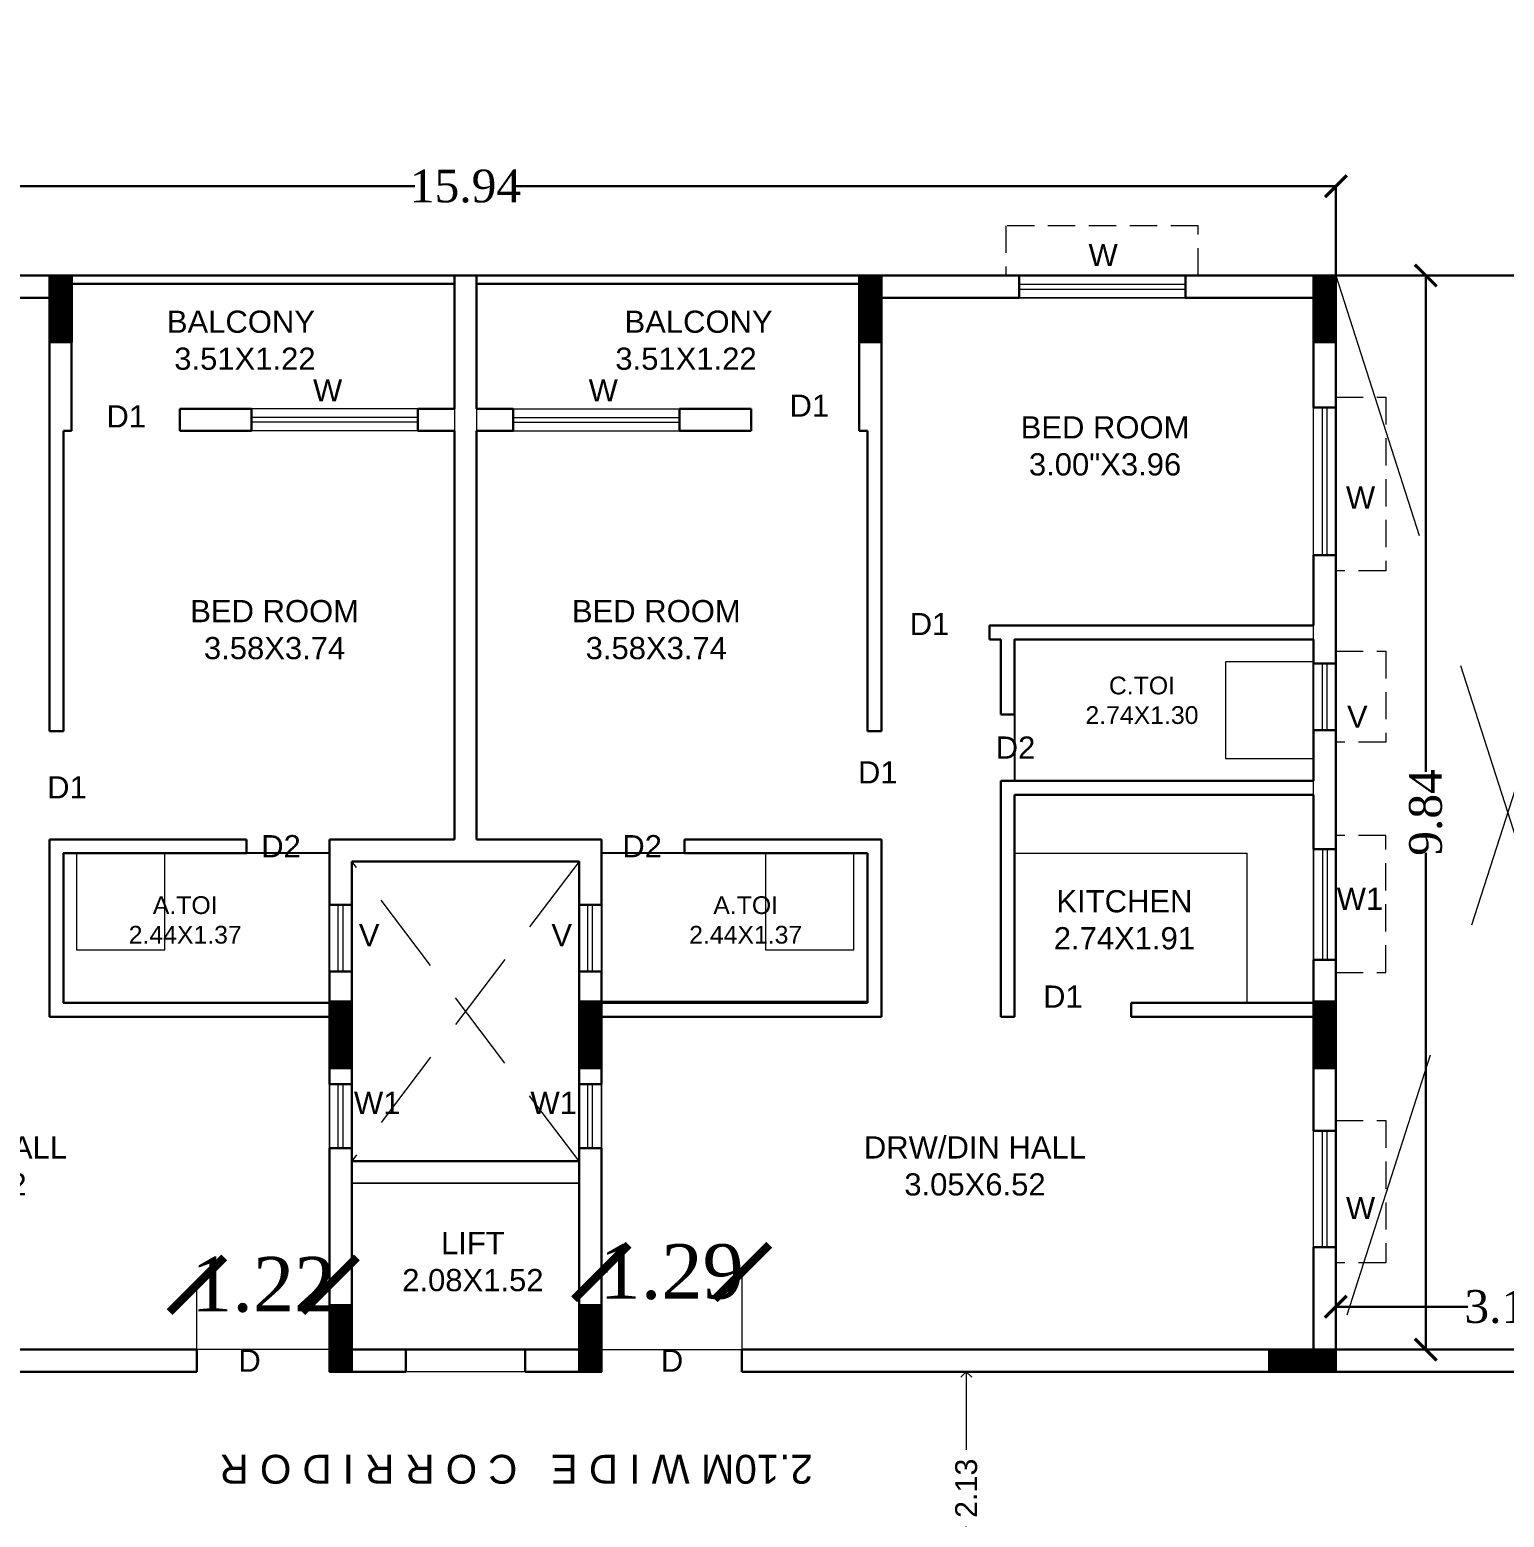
# Model space of a CAD drawing. Header units: metres. Extents: x 0 to 63445, y 32361 to 32804.
# Drawn here: x 63207.73 to 63221.24, y 32538.51 to 32552.14 of the extents above; entities that cross this region are included whole.
import ezdxf

# ---------------------------------------------------------------- set-up
doc = ezdxf.new("R2010")
doc.units = ezdxf.units.M
doc.header["$MEASUREMENT"] = 0
doc.header["$PDMODE"] = 34
doc.header["$PDSIZE"] = -10
for name, pattern in [('CONTINULUS', [0]), ('DASHED', [0.75, 0.5, -0.25]), ('DASHED2', [0.375, 0.25, -0.125])]:
    doc.linetypes.add(name, pattern=pattern)
doc.layers.get('0').update_dxf_attribs({"lineweight": 25})
doc.layers.add('BLK_1_FLR_7_BATH', color=3, linetype='Continuous', plot=False)
for name, color, linetype, lineweight in [('BLK_1_FLR_7_BLT_UP_AREA', 14, 'DASHED', 9), ('BLK_1_FLR_7_BLT_UP_AREA_DEDUCT', 41, 'DASHED', 9), ('BLK_1_FLR_7_EXIT_WIDTH_DOOR', 7, 'Continuous', 0), ('BLK_1_FLR_7_LIFT_3', 1, 'DASHED', 9), ('BLK_1_FLR_7_UNITFA', 7, 'Continuous', 0), ('BLK_1_FLR_7_WATER_CLOSET', 7, 'Continuous', 0), ('COLUMN', 1, 'Continuous', 30), ('elev', 252, 'Continuous', 20), ('hatch', 251, 'Continuous', 20), ('PASSAGE_DOUBLELOADED', 7, 'Continuous', 20), ('PLAN_INFO', 1, 'Continuous', 20), ('TEXT-2', 65, 'Continuous', 18), ('wall', 7, 'Continuous', 30), ('window', 154, 'Continuous', 9)]:
    doc.layers.add(name, color=color, linetype=linetype, lineweight=lineweight)
doc.layers.add('text', color=65, linetype='Continuous')
doc.styles.add('Arial', font='arial.ttf', dxfattribs={"height": 0.2})
doc.styles.add('AutoDCRFont', font='arial.ttf')
doc.styles.get("Standard").update_dxf_attribs({"font": 'arial.ttf', "height": 0.4})
doc.styles.add('style2', font='arial.ttf', dxfattribs={"height": 0.25})
doc.styles.add('TNR', font='times.ttf', dxfattribs={"height": 0.5})
doc.dimstyles.new('ARCHANA', dxfattribs={"dimscale": 0, "dimtxt": 0.5, "dimasz": 0.5, "dimexe": 0, "dimexo": 0, "dimgap": 0, "dimtad": 0, "dimzin": 0, "dimdsep": 46, "dimtxsty": 'TNR', "dimblk": 'ARCHTICK', "dimcen": 0.09, "dimclrd": 36, "dimclre": 36, "dimclrt": 7, "dimadec": 0, "dimazin": 0, "dimtfac": 1, "dimtofl": 0, "dimtmove": 0, "dimatfit": 3, "dimldrblk": 'ARCHTICK', "dimfxl": 1, "dimfrac": 2, "dimtolj": 1, "dimtzin": 0, "dimlwd": -1, "dimlwe": -1, "dimarcsym": 0})
doc.dimstyles.new('INT DIM', dxfattribs={"dimtxt": 0.3, "dimasz": 0.1, "dimexe": 0.18, "dimexo": 0.0625, "dimgap": 0.09, "dimtad": 0, "dimzin": 0, "dimdsep": 46, "dimtxsty": 'style2', "dimblk": 'OPEN90', "dimcen": 0.09, "dimse1": 1, "dimse2": 1, "dimclrd": 250, "dimclrt": 256, "dimadec": 0, "dimazin": 0, "dimtfac": 1, "dimtofl": 0, "dimtmove": 0, "dimatfit": 3, "dimfxl": 0.18, "dimtolj": 1, "dimtzin": 0, "dimlwd": -1, "dimarcsym": 0})

# ---------------------------------------------------------------- blocks, each defined once
blk = doc.blocks.new('A$C7D115503')
at = {"layer": 'COLUMN', "ltscale": 3}
h = blk.add_hatch(dxfattribs=at)
h.set_pattern_fill('ANSI31', color=256, style=0)
h.paths.add_polyline_path([(-14.36, -11.59), (-6.36, -11.59), (-6.36, 12.41), (-14.36, 12.41)])
at = {"layer": 'COLUMN', "ltscale": 0.05}
for p, q in [((-14.36, 12.41), (-6.36, 12.41)), ((-14.36, 12.41), (-14.36, -11.59)), ((-6.36, 12.41), (-6.36, -11.59)), ((-6.36, -11.59), (-14.36, -11.59))]:
    blk.add_line(p, q, dxfattribs=at)
blk = doc.blocks.new('_ArchTick')
at = {"color": 0, "linetype": 'ByBlock', "const_width": 0.15}
blk.add_lwpolyline([(-0.5, -0.5), (0.5, 0.5)], dxfattribs=at)
blk = doc.blocks.new('*D535')
at = {"layer": 'Defpoints', "color": 0, "ltscale": 0.5, "transparency": 16777216}
for p in [(63219.694, 32550.706), (63203.75, 32549.888), (63219.694, 32549.888)]:
    blk.add_point(p, dxfattribs=at)
at = {"layer": 'wall', "color": 36, "ltscale": 0.5, "transparency": 16777216}
for p, q in [((63203.75, 32549.888), (63203.75, 32550.706)), ((63203.75, 32550.706), (63211.257, 32550.706)), ((63219.694, 32550.706), (63212.187, 32550.706)), ((63219.694, 32549.888), (63219.694, 32550.706))]:
    blk.add_line(p, q, dxfattribs=at)
at = {"layer": 'wall', "color": 36, "ltscale": 0.5, "transparency": 16777216, "xscale": 0.2, "yscale": 0.2, "zscale": 0.2, "rotation": 180}
blk.add_blockref('_ArchTick', (63203.75, 32550.706), dxfattribs=at)
at = {"layer": 'wall', "color": 36, "ltscale": 0.5, "transparency": 16777216, "xscale": 0.2, "yscale": 0.2, "zscale": 0.2}
blk.add_blockref('_ArchTick', (63219.694, 32550.706), dxfattribs=at)
at = {"layer": 'wall', "color": 7, "ltscale": 0.5, "transparency": 16777216, "insert": (63211.722, 32550.706), "char_height": 0.5, "attachment_point": 5, "style": 'TNR'}
blk.add_mtext('\\A1;{\\H0.6x;15.94}', dxfattribs=at)
blk = doc.blocks.new('*D536')
at = {"layer": 'Defpoints', "color": 0, "ltscale": 0.5, "transparency": 16777216}
for p in [(63219.694, 32549.889), (63219.694, 32540.05), (63220.518, 32540.05)]:
    blk.add_point(p, dxfattribs=at)
at = {"layer": 'wall', "color": 36, "ltscale": 0.5, "transparency": 16777216}
for p, q in [((63219.694, 32549.889), (63220.518, 32549.889)), ((63220.518, 32549.889), (63220.518, 32545.341)), ((63220.518, 32540.05), (63220.518, 32544.599)), ((63219.694, 32540.05), (63220.518, 32540.05))]:
    blk.add_line(p, q, dxfattribs=at)
at = {"layer": 'wall', "color": 36, "ltscale": 0.5, "transparency": 16777216, "xscale": 0.2, "yscale": 0.2, "zscale": 0.2}
for p, rotation in [((63220.518, 32549.889), 90), ((63220.518, 32540.05), 270)]:
    blk.add_blockref('_ArchTick', p, dxfattribs=dict(at, rotation=rotation))
at = {"layer": 'wall', "color": 7, "ltscale": 0.5, "transparency": 16777216, "insert": (63220.518, 32544.97), "char_height": 0.5, "attachment_point": 5, "rotation": 90, "style": 'TNR'}
blk.add_mtext('\\A1;{\\H0.6x;9.84}', dxfattribs=at)
blk = doc.blocks.new('*D537')
at = {"layer": 'Defpoints', "color": 0, "ltscale": 0.5, "transparency": 16777216}
for p in [(63219.694, 32540.442), (63219.694, 32540.05), (63222.843, 32540.05)]:
    blk.add_point(p, dxfattribs=at)
at = {"layer": 'wall', "color": 36, "ltscale": 0.5, "transparency": 16777216}
for p, q in [((63219.694, 32540.05), (63219.694, 32540.442)), ((63219.694, 32540.442), (63220.904, 32540.442)), ((63222.843, 32540.442), (63221.632, 32540.442)), ((63222.843, 32540.05), (63222.843, 32540.442))]:
    blk.add_line(p, q, dxfattribs=at)
at = {"layer": 'wall', "color": 36, "ltscale": 0.5, "transparency": 16777216, "xscale": 0.2, "yscale": 0.2, "zscale": 0.2, "rotation": 180}
blk.add_blockref('_ArchTick', (63219.694, 32540.442), dxfattribs=at)
at = {"layer": 'wall', "color": 36, "ltscale": 0.5, "transparency": 16777216, "xscale": 0.2, "yscale": 0.2, "zscale": 0.2}
blk.add_blockref('_ArchTick', (63222.843, 32540.442), dxfattribs=at)
at = {"layer": 'wall', "color": 7, "ltscale": 0.5, "transparency": 16777216, "insert": (63221.268, 32540.442), "char_height": 0.5, "attachment_point": 5, "style": 'TNR'}
blk.add_mtext('\\A1;{\\H0.6x;3.15}', dxfattribs=at)
blk = doc.blocks.new('_Open90')
at = {"color": 0, "linetype": 'ByBlock', "lineweight": -2}
for p, q in [((0, 0), (-1, 0)), ((-0.5, 0.5), (0, 0)), ((0, 0), (-0.5, -0.5))]:
    blk.add_line(p, q, dxfattribs=at)
blk = doc.blocks.new('*D491')
at = {"layer": 'Defpoints', "color": 0, "linetype": 'CONTINULUS', "ltscale": 0.05, "transparency": 16777216}
for p in [(63215.61, 32539.847), (63216.309, 32539.847), (63215.85, 32537.714)]:
    blk.add_point(p, dxfattribs=at)
at = {"layer": 'PASSAGE_DOUBLELOADED', "color": 250, "ltscale": 0.05, "transparency": 16777216}
for p, q in [((63216.309, 32539.747), (63216.309, 32539.132)), ((63216.309, 32537.814), (63216.309, 32538.429))]:
    blk.add_line(p, q, dxfattribs=at)
at = {"layer": 'PASSAGE_DOUBLELOADED', "color": 250, "linetype": 'CONTINULUS', "ltscale": 0.05, "transparency": 16777216, "xscale": 0.1, "yscale": 0.1, "zscale": 0.1}
for p, rotation in [((63216.309, 32539.847), 90), ((63216.309, 32537.714), 270)]:
    blk.add_blockref('_Open90', p, dxfattribs=dict(at, rotation=rotation))
at = {"layer": 'PASSAGE_DOUBLELOADED', "linetype": 'CONTINULUS', "ltscale": 0.05, "transparency": 16777216, "insert": (63216.309, 32538.78), "char_height": 0.2, "attachment_point": 5, "rotation": 90, "style": 'Arial', "bg_fill": 3, "box_fill_scale": 1.25, "bg_fill_color": 256, "bg_fill_true_color": 13158600, "bg_fill_transparency": 0}
blk.add_mtext('\\A1;2.13', dxfattribs=at)
blk = doc.blocks.new('*D1053')
at = {"layer": 'BLK_1_FLR_7_EXIT_WIDTH_DOOR', "color": 36, "ltscale": 0.5, "transparency": 16777216}
for p, q in [((63209.262, 32539.847), (63209.262, 32540.644)), ((63209.262, 32540.644), (63209.282, 32540.644)), ((63210.477, 32540.644), (63210.457, 32540.644)), ((63210.477, 32539.847), (63210.477, 32540.644))]:
    blk.add_line(p, q, dxfattribs=at)
at = {"layer": 'Defpoints', "color": 0, "ltscale": 0.5, "transparency": 16777216}
for p in [(63210.477, 32540.644), (63209.262, 32539.847), (63210.477, 32539.847)]:
    blk.add_point(p, dxfattribs=at)
at = {"layer": 'BLK_1_FLR_7_EXIT_WIDTH_DOOR', "color": 36, "ltscale": 0.5, "transparency": 16777216, "xscale": 0.5, "yscale": 0.5, "zscale": 0.5, "rotation": 180}
blk.add_blockref('_ArchTick', (63209.262, 32540.644), dxfattribs=at)
at = {"layer": 'BLK_1_FLR_7_EXIT_WIDTH_DOOR', "color": 36, "ltscale": 0.5, "transparency": 16777216, "xscale": 0.5, "yscale": 0.5, "zscale": 0.5}
blk.add_blockref('_ArchTick', (63210.477, 32540.644), dxfattribs=at)
at = {"layer": 'BLK_1_FLR_7_EXIT_WIDTH_DOOR', "color": 7, "ltscale": 0.5, "transparency": 16777216, "insert": (63209.87, 32540.644), "char_height": 0.5, "attachment_point": 5, "style": 'TNR'}
blk.add_mtext('\\A1;1.22', dxfattribs=at)
blk = doc.blocks.new('*D1055')
at = {"layer": 'BLK_1_FLR_7_EXIT_WIDTH_DOOR', "color": 36, "ltscale": 0.5, "transparency": 16777216}
for p, q in [((63212.967, 32539.847), (63212.967, 32540.761)), ((63212.967, 32540.761), (63213.024, 32540.761)), ((63214.255, 32540.761), (63214.198, 32540.761)), ((63214.255, 32539.847), (63214.255, 32540.761))]:
    blk.add_line(p, q, dxfattribs=at)
at = {"layer": 'Defpoints', "color": 0, "ltscale": 0.5, "transparency": 16777216}
for p in [(63214.255, 32540.761), (63212.967, 32539.847), (63214.255, 32539.847)]:
    blk.add_point(p, dxfattribs=at)
at = {"layer": 'BLK_1_FLR_7_EXIT_WIDTH_DOOR', "color": 36, "ltscale": 0.5, "transparency": 16777216, "xscale": 0.5, "yscale": 0.5, "zscale": 0.5, "rotation": 180}
blk.add_blockref('_ArchTick', (63212.967, 32540.761), dxfattribs=at)
at = {"layer": 'BLK_1_FLR_7_EXIT_WIDTH_DOOR', "color": 36, "ltscale": 0.5, "transparency": 16777216, "xscale": 0.5, "yscale": 0.5, "zscale": 0.5}
blk.add_blockref('_ArchTick', (63214.255, 32540.761), dxfattribs=at)
at = {"layer": 'BLK_1_FLR_7_EXIT_WIDTH_DOOR', "color": 7, "ltscale": 0.5, "transparency": 16777216, "insert": (63213.611, 32540.761), "char_height": 0.5, "attachment_point": 5, "style": 'TNR'}
blk.add_mtext('\\A1;1.29', dxfattribs=at)

msp = doc.modelspace()

# ---------------------------------------------------------------- linework, layer by layer
at = {"layer": 'BLK_1_FLR_7_BATH', "color": 3}
for points in [[(63219.4908, 32546.5554), (63216.7513, 32546.5554), (63216.7513, 32545.2587), (63219.4908, 32545.2587)], [(63210.4774, 32544.5971), (63208.0389, 32544.5971), (63208.0389, 32543.2255), (63210.4774, 32543.2255)], [(63215.4052, 32544.5971), (63212.9667, 32544.5971), (63212.9667, 32543.2382), (63215.4052, 32543.2382)]]:
    msp.add_lwpolyline(points, close=True, dxfattribs=at)
at = {"layer": 'BLK_1_FLR_7_BLT_UP_AREA_DEDUCT', "color": 14, "linetype": 'Continuous'}
for points in [[(63222.8426, 32540.0504), (63219.694, 32540.0504), (63219.694, 32549.888), (63222.8426, 32549.888)], [(63212.7634, 32544.5209), (63210.6806, 32544.5209), (63210.6806, 32541.7776), (63212.7634, 32541.7776)], [(63210.6806, 32541.5744), (63212.7634, 32541.5744), (63212.7634, 32540.0504), (63210.6806, 32540.0504)]]:
    msp.add_lwpolyline(points, close=True, dxfattribs=at)
at = {"layer": 'BLK_1_FLR_7_LIFT_3', "color": 14, "linetype": 'CONTINULUS', "ltscale": 0.05}
msp.add_lwpolyline([(63212.7634, 32541.5744), (63210.6806, 32541.5744), (63210.6806, 32540.0504), (63212.7634, 32540.0504)], close=True, dxfattribs=at)
at = {"layer": 'BLK_1_FLR_7_UNITFA', "color": 3, "ltscale": 0.5}
for points in [[(63211.6204, 32549.8118), (63211.6204, 32544.7241), (63210.4773, 32544.7241), (63210.4773, 32540.0504), (63203.9532, 32540.0504), (63203.9532, 32549.6848), (63207.9881, 32549.6848), (63207.9881, 32549.8118), (63211.6204, 32549.8118)], [(63211.8236, 32549.8118), (63211.8236, 32544.7241), (63212.9666, 32544.7241), (63212.9666, 32540.0504), (63219.4908, 32540.0504), (63219.4908, 32549.6848), (63215.4559, 32549.6848), (63215.4559, 32549.8118), (63211.8236, 32549.8118)]]:
    msp.add_lwpolyline(points, close=True, dxfattribs=at)
at = {"layer": 'BLK_1_FLR_7_WATER_CLOSET', "color": 3}
for points in [[(63219.4908, 32546.3495), (63218.6821, 32546.3495), (63218.6821, 32545.4646), (63219.4908, 32545.4646)], [(63208.9689, 32544.5971), (63208.1603, 32544.5971), (63208.1603, 32543.7122), (63208.9689, 32543.7122)], [(63215.2804, 32544.5971), (63214.4717, 32544.5971), (63214.4717, 32543.7122), (63215.2804, 32543.7122)]]:
    msp.add_lwpolyline(points, close=True, dxfattribs=at)
at = {"layer": 'elev', "ltscale": 0.05}
for p in [(63216.7513, 32544.5971), (63218.8812, 32543.2255)]:
    msp.add_line(p, (63218.8812, 32544.5971), dxfattribs=at)
at = {"layer": 'elev', "linetype": 'DASHED2', "ltscale": 3}
for p, q in [((63212.7634, 32544.5209), (63210.6806, 32541.7776)), ((63212.7634, 32541.7776), (63210.6806, 32544.5209))]:
    msp.add_line(p, q, dxfattribs=at)
at = {"layer": 'hatch', "linetype": 'DASHED2', "ltscale": 10}
for p, q in [((63222.8426, 32549.8891), (63219.694, 32540.0504)), ((63219.694, 32549.888), (63222.8426, 32540.0504))]:
    msp.add_line(p, q, dxfattribs=at)
at = {"layer": 'hatch'}
for p, q in [((63212.2681, 32540.0504), (63211.0489, 32540.0504)), ((63212.2681, 32539.8472), (63211.0489, 32539.8472))]:
    msp.add_line(p, q, dxfattribs=at)
at = {"layer": 'wall', "ltscale": 0.05}
for p, q in [((63207.9119, 32549.888), (63206.6496, 32549.888)), ((63207.9119, 32549.2784), (63207.9119, 32549.888)), ((63207.9119, 32549.888), (63211.6204, 32549.888)), ((63211.8236, 32549.888), (63211.6204, 32549.888)), ((63211.6204, 32549.888), (63211.8236, 32549.888)), ((63211.6204, 32549.888), (63211.6204, 32548.6688)), ((63211.6204, 32549.888), (63211.8236, 32549.888)), ((63211.6204, 32549.888), (63211.6204, 32548.6688)), ((63211.8236, 32549.888), (63211.6204, 32549.888)), ((63211.8236, 32549.888), (63211.8236, 32548.6688)), ((63215.5321, 32549.888), (63211.8236, 32549.888)), ((63211.8236, 32549.888), (63211.8236, 32548.6688)), ((63215.5321, 32549.888), (63216.7943, 32549.888)), ((63215.5321, 32549.2784), (63215.5321, 32549.888)), ((63218.3184, 32549.888), (63219.694, 32549.888)), ((63219.694, 32548.6806), (63219.694, 32549.888)), ((63207.9881, 32549.2784), (63207.9881, 32549.8118)), ((63207.9881, 32549.8118), (63211.6204, 32549.8118)), ((63215.4559, 32549.8118), (63211.8236, 32549.8118)), ((63215.4559, 32549.2784), (63215.4559, 32549.8118)), ((63207.9119, 32549.6848), (63206.6496, 32549.6848)), ((63215.5321, 32549.6848), (63216.7943, 32549.6848)), ((63218.3184, 32549.6848), (63218.3184, 32549.6975)), ((63218.3184, 32549.6848), (63219.4908, 32549.6848)), ((63219.4908, 32548.6806), (63219.4908, 32549.6848)), ((63207.9119, 32545.7148), (63207.9119, 32549.2784)), ((63208.1151, 32548.4655), (63208.1151, 32549.2784)), ((63215.3289, 32548.4655), (63215.3289, 32549.2784)), ((63215.5321, 32545.7148), (63215.5321, 32549.2784)), ((63209.7616, 32548.6688), (63209.1057, 32548.6688)), ((63209.1057, 32548.4655), (63209.1057, 32548.6688)), ((63211.6204, 32548.6688), (63211.2857, 32548.6688)), ((63211.8236, 32548.6688), (63212.1583, 32548.6688)), ((63213.6823, 32548.6688), (63214.3383, 32548.6688)), ((63214.3383, 32548.4655), (63214.3383, 32548.6688)), ((63208.1151, 32548.4655), (63208.0389, 32548.4655)), ((63208.0389, 32545.7148), (63208.0389, 32548.4655)), ((63209.7616, 32548.4655), (63209.1057, 32548.4655)), ((63211.6204, 32548.4655), (63211.2857, 32548.4655)), ((63211.6204, 32548.4655), (63211.6204, 32544.7241)), ((63211.6204, 32548.4655), (63211.6204, 32544.7241)), ((63211.8236, 32548.4655), (63212.1583, 32548.4655)), ((63211.8236, 32548.4655), (63211.8236, 32544.7241)), ((63211.8236, 32548.4655), (63211.8236, 32544.7241)), ((63213.6823, 32548.4655), (63214.3383, 32548.4655)), ((63215.3289, 32548.4655), (63215.4051, 32548.4655)), ((63215.4051, 32545.7148), (63215.4051, 32548.4655)), ((63219.4908, 32546.6824), (63219.4908, 32547.3269)), ((63219.694, 32546.3334), (63219.694, 32547.3269)), ((63216.5227, 32546.6824), (63219.4908, 32546.6824)), ((63216.5227, 32546.5554), (63216.5227, 32546.6824)), ((63216.6243, 32546.6824), (63219.4908, 32546.6824)), ((63216.5227, 32546.5554), (63216.6243, 32546.5554)), ((63216.6243, 32545.8684), (63216.6243, 32546.5554)), ((63216.7513, 32546.5554), (63219.4908, 32546.5554)), ((63216.7513, 32546.5554), (63219.4908, 32546.5554)), ((63216.7513, 32545.8684), (63216.7513, 32546.5554)), ((63219.4908, 32546.3334), (63219.4908, 32546.5554)), ((63216.6243, 32545.8684), (63216.7513, 32545.8684)), ((63208.0389, 32545.7148), (63207.9119, 32545.7148)), ((63208.0389, 32545.7148), (63207.9119, 32545.7148)), ((63215.4051, 32545.7148), (63215.5321, 32545.7148)), ((63215.4051, 32545.7148), (63215.5321, 32545.7148)), ((63219.4908, 32545.2587), (63219.4908, 32545.7238)), ((63219.694, 32544.635), (63219.694, 32545.7238)), ((63216.6243, 32545.2587), (63219.4908, 32545.2587)), ((63216.6243, 32543.0985), (63216.6243, 32545.2587)), ((63216.7513, 32545.1317), (63219.4908, 32545.1317)), ((63216.7513, 32543.0985), (63216.7513, 32545.1317)), ((63219.4908, 32544.635), (63219.4908, 32545.1317)), ((63209.7153, 32544.7241), (63207.9119, 32544.7241)), ((63207.9119, 32543.0985), (63207.9119, 32544.7241)), ((63209.7153, 32544.7241), (63209.7153, 32544.5971)), ((63211.6204, 32544.7241), (63210.4773, 32544.7241)), ((63210.4773, 32544.7241), (63210.4773, 32544.1228)), ((63211.8236, 32544.7241), (63212.9666, 32544.7241)), ((63212.9666, 32544.7241), (63212.9666, 32544.1228)), ((63213.7286, 32544.7241), (63215.5321, 32544.7241)), ((63213.7286, 32544.7241), (63213.7286, 32544.5971)), ((63215.5321, 32543.0985), (63215.5321, 32544.7241)), ((63209.7153, 32544.5971), (63208.0389, 32544.5971)), ((63208.0389, 32543.2255), (63208.0389, 32544.5971)), ((63213.7286, 32544.5971), (63215.4051, 32544.5971)), ((63215.4051, 32543.2255), (63215.4051, 32544.5971)), ((63210.6806, 32544.5209), (63212.7634, 32544.5209)), ((63210.6806, 32544.5209), (63210.6806, 32544.1228)), ((63212.7634, 32544.5209), (63212.7634, 32544.1228)), ((63219.4908, 32543.2255), (63219.4908, 32543.6189)), ((63219.694, 32542.0552), (63219.694, 32543.6189)), ((63210.4773, 32543.5132), (63210.4773, 32543.2255)), ((63210.6806, 32543.5132), (63210.6806, 32542.4802)), ((63212.7634, 32543.5132), (63212.7634, 32542.4802)), ((63212.9666, 32543.5132), (63212.9666, 32543.2255)), ((63208.0389, 32543.2255), (63210.4773, 32543.2255)), ((63215.4051, 32543.2255), (63212.9666, 32543.2255)), ((63217.8182, 32543.0985), (63217.8182, 32543.2255)), ((63217.8182, 32543.2255), (63219.4908, 32543.2255)), ((63207.9119, 32543.0985), (63210.4773, 32543.0985)), ((63210.4773, 32543.0985), (63210.4773, 32542.4802)), ((63215.5321, 32543.0985), (63212.9666, 32543.0985)), ((63212.9666, 32543.0985), (63212.9666, 32542.4802)), ((63216.6243, 32543.0985), (63216.7513, 32543.0985)), ((63217.8182, 32543.0985), (63219.4908, 32543.0985)), ((63219.4908, 32542.0552), (63219.4908, 32543.0985)), ((63210.4773, 32541.896), (63210.4773, 32539.8472)), ((63210.6806, 32541.896), (63210.6806, 32541.7776)), ((63212.7634, 32541.896), (63212.7634, 32541.7776)), ((63212.9666, 32541.896), (63212.9666, 32539.8472)), ((63210.6806, 32541.7776), (63210.6806, 32540.0504)), ((63212.7634, 32541.7776), (63212.7634, 32540.0504)), ((63219.4908, 32540.0504), (63219.4908, 32540.9884)), ((63219.694, 32540.0504), (63219.694, 32540.9884)), ((63209.262, 32540.0504), (63203.9532, 32540.0504)), ((63209.262, 32540.0504), (63209.262, 32539.8472)), ((63214.2547, 32540.0504), (63219.4908, 32540.0504)), ((63214.2547, 32540.0504), (63214.2547, 32539.8472))]:
    msp.add_line(p, q, dxfattribs=at)
at = {"layer": 'wall', "ltscale": 3}
for p, q in [((63216.7943, 32549.888), (63216.7943, 32549.6848)), ((63218.3184, 32549.888), (63218.3184, 32549.6848)), ((63209.7616, 32548.6688), (63209.7616, 32548.4655)), ((63211.2857, 32548.6688), (63211.2857, 32548.4655)), ((63212.1583, 32548.6688), (63212.1583, 32548.4655)), ((63213.6823, 32548.6688), (63213.6823, 32548.4655)), ((63219.4908, 32548.6806), (63219.694, 32548.6806)), ((63219.4908, 32547.3269), (63219.694, 32547.3269)), ((63219.4908, 32546.3334), (63219.694, 32546.3334)), ((63219.4908, 32545.7238), (63219.694, 32545.7238)), ((63219.694, 32544.635), (63219.4908, 32544.635)), ((63210.4773, 32544.1228), (63210.6806, 32544.1228)), ((63212.9666, 32544.1228), (63212.7634, 32544.1228)), ((63219.694, 32543.6189), (63219.4908, 32543.6189)), ((63210.4773, 32543.5132), (63210.6806, 32543.5132)), ((63212.9666, 32543.5132), (63212.7634, 32543.5132)), ((63210.4773, 32542.4802), (63210.6806, 32542.4802)), ((63212.9666, 32542.4802), (63212.7634, 32542.4802)), ((63219.4908, 32542.0552), (63219.694, 32542.0552)), ((63210.4773, 32541.896), (63210.6806, 32541.896)), ((63212.9666, 32541.896), (63212.7634, 32541.896)), ((63219.4908, 32540.9884), (63219.694, 32540.9884))]:
    msp.add_line(p, q, dxfattribs=at)
at = {"layer": 'wall'}
for p, q in [((63222.8426, 32549.8891), (63219.694, 32549.8891)), ((63212.7634, 32541.7776), (63210.6806, 32541.7776)), ((63212.7634, 32541.7776), (63210.6806, 32541.7776)), ((63210.6806, 32540.0504), (63211.1759, 32540.0504)), ((63211.1759, 32540.0504), (63211.1759, 32539.8472)), ((63212.7634, 32540.0504), (63212.2681, 32540.0504)), ((63212.2681, 32540.0504), (63212.2681, 32539.8472)), ((63222.8426, 32540.0504), (63214.2547, 32540.0504)), ((63210.4773, 32539.8472), (63211.1759, 32539.8472)), ((63212.9666, 32539.8472), (63212.2681, 32539.8472)), ((63222.8426, 32539.8472), (63214.2547, 32539.8472))]:
    msp.add_line(p, q, dxfattribs=at)
at = {"layer": 'wall', "ltscale": 0.1}
for p, q in [((63219.4908, 32545.7238), (63219.4908, 32545.6661)), ((63210.4773, 32543.5132), (63210.4773, 32543.4555)), ((63212.9666, 32543.5132), (63212.9666, 32543.4555))]:
    msp.add_line(p, q, dxfattribs=at)
at = {"layer": 'wall', "ltscale": 0.5}
msp.add_line((63204.3596, 32539.8472), (63209.262, 32539.8472), dxfattribs=at)
msp.add_lwpolyline([(63184.3601, 32549.8891), (63200.3042, 32549.8891), (63200.3042, 32540.0504), (63203.7499, 32540.0504), (63203.7499, 32549.888), (63219.694, 32549.8891), (63219.694, 32540.0504), (63222.8426, 32540.0504)], dxfattribs=at)
for points in [[(63210.6806, 32544.5209), (63212.7634, 32544.5209), (63212.7634, 32541.7776), (63210.6806, 32541.7776)], [(63210.6806, 32541.7776), (63212.7634, 32541.7776), (63212.7634, 32540.0504), (63210.6806, 32540.0504)]]:
    msp.add_lwpolyline(points, close=True, dxfattribs=at)
at = {"layer": 'window'}
for p, q in [((63216.7943, 32549.888), (63218.3175, 32549.888)), ((63216.7943, 32549.8081), (63218.3175, 32549.8081)), ((63216.7943, 32549.7647), (63218.3175, 32549.7647)), ((63216.7943, 32549.6848), (63218.3175, 32549.6848)), ((63211.2857, 32548.6688), (63209.7616, 32548.6688)), ((63212.1583, 32548.6688), (63213.6823, 32548.6688)), ((63219.4908, 32547.3269), (63219.4908, 32548.6806)), ((63219.5708, 32547.3269), (63219.5708, 32548.6806)), ((63219.6141, 32547.3269), (63219.6141, 32548.6806)), ((63219.694, 32547.3269), (63219.694, 32548.6806)), ((63211.2857, 32548.5888), (63209.7625, 32548.5888)), ((63211.2857, 32548.5455), (63209.7625, 32548.5455)), ((63212.1583, 32548.5888), (63213.6814, 32548.5888)), ((63212.1583, 32548.5455), (63213.6814, 32548.5455)), ((63211.2857, 32548.4655), (63209.7625, 32548.4655)), ((63212.1583, 32548.4655), (63213.6814, 32548.4655)), ((63219.4908, 32546.3325), (63219.4908, 32546.3334)), ((63219.4908, 32545.7238), (63219.4908, 32546.3334)), ((63219.5708, 32545.7238), (63219.5708, 32546.3334)), ((63219.5708, 32546.3325), (63219.5708, 32546.3334)), ((63219.6141, 32545.7238), (63219.6141, 32546.3334)), ((63219.6141, 32546.3325), (63219.6141, 32546.3334)), ((63219.694, 32546.3325), (63219.694, 32546.3334)), ((63219.694, 32545.7238), (63219.694, 32546.3334)), ((63219.4908, 32544.635), (63219.4908, 32543.6189)), ((63219.5708, 32544.635), (63219.5708, 32543.6189)), ((63219.6141, 32544.635), (63219.6141, 32543.6189)), ((63219.694, 32544.635), (63219.694, 32543.6189)), ((63210.4773, 32544.1219), (63210.4773, 32544.1228)), ((63210.4773, 32543.5132), (63210.4773, 32544.1219)), ((63210.5573, 32544.1219), (63210.5573, 32544.1228)), ((63210.5573, 32543.5132), (63210.5573, 32544.1219)), ((63210.6006, 32543.5132), (63210.6006, 32544.1219)), ((63210.6007, 32544.1219), (63210.6007, 32544.1228)), ((63210.6806, 32544.1219), (63210.6806, 32544.1228)), ((63210.6806, 32543.5132), (63210.6806, 32544.1219)), ((63212.7634, 32544.1219), (63212.7634, 32544.1228)), ((63212.7634, 32543.5132), (63212.7634, 32544.1219)), ((63212.8433, 32544.1219), (63212.8433, 32544.1228)), ((63212.8433, 32543.5132), (63212.8433, 32544.1219)), ((63212.8866, 32544.1219), (63212.8866, 32544.1228)), ((63212.8867, 32543.5132), (63212.8867, 32544.1219)), ((63212.9666, 32544.1219), (63212.9666, 32544.1228)), ((63212.9666, 32543.5132), (63212.9666, 32544.1219)), ((63210.4773, 32543.5132), (63210.4773, 32543.5132)), ((63212.9666, 32543.5132), (63212.9666, 32543.5132)), ((63210.4773, 32541.896), (63210.4773, 32542.4793)), ((63210.5573, 32541.9013), (63210.5573, 32542.4793)), ((63210.6006, 32541.9013), (63210.6006, 32542.4793)), ((63210.6806, 32541.9013), (63210.6806, 32542.4793)), ((63212.7634, 32541.9013), (63212.7634, 32542.4793)), ((63212.8433, 32541.9013), (63212.8433, 32542.4793)), ((63212.8867, 32541.9013), (63212.8867, 32542.4793)), ((63212.9666, 32541.896), (63212.9666, 32542.4793)), ((63219.4908, 32540.9884), (63219.4908, 32542.0552)), ((63219.5708, 32540.9936), (63219.5708, 32542.0543)), ((63219.6141, 32540.9936), (63219.6141, 32542.0543)), ((63219.694, 32540.9936), (63219.694, 32542.0543))]:
    msp.add_line(p, q, dxfattribs=at)
at = {"layer": 'window', "color": 8, "linetype": 'DASHED2'}
for points in [[(63218.4326, 32549.888), (63218.4326, 32550.3452), (63216.6705, 32550.3452), (63216.6705, 32549.888)], [(63219.694, 32548.7743), (63220.1512, 32548.7743), (63220.1512, 32547.1826), (63219.694, 32547.1826)], [(63219.694, 32546.4486), (63220.1512, 32546.4486), (63220.1512, 32545.6146), (63219.694, 32545.6146)], [(63219.694, 32543.5047), (63220.1512, 32543.5047), (63220.1512, 32544.7588), (63219.694, 32544.7588)], [(63219.694, 32542.149), (63220.1512, 32542.149), (63220.1512, 32540.844), (63219.694, 32540.844)]]:
    msp.add_lwpolyline(points, dxfattribs=at)

# ---------------------------------------------------------------- block references
at = {"layer": 'COLUMN', "ltscale": 0.05, "yscale": 0.025400733691282, "zscale": 0.025400733691282}
for p, xscale, rotation in [((63208.2767, 32549.5937), -0.025400733691282, 180), ((63215.1673, 32549.5937), 0.025400733691282, 180), ((63219.3292, 32549.5937), 0.025400733691282, 180), ((63210.8422, 32542.9439), -0.025400733691282, 180), ((63212.6018, 32542.9439), 0.025400733691282, 180), ((63219.3292, 32542.9439), 0.025400733691282, 180), ((63210.8422, 32540.1625), -0.025400733691282, 180), ((63212.6018, 32540.1625), 0.025400733691282, 180), ((63219.3787, 32539.6856), 0.025400733691282, 270)]:
    msp.add_blockref('A$C7D115503', p, dxfattribs=dict(at, xscale=xscale, rotation=rotation))

# ---------------------------------------------------------------- texts
at = {"layer": 'text'}
for s, insert, char_height, width, attachment_point in [('\\pxqc; BALCONY\\P\\pq*;3.51X1.22', (63210.349, 32549.5671), 0.203206, 1.445887, 3), ('\\pxqc; BALCONY\\P\\pq*;3.51X1.22', (63213.0949, 32549.5671), 0.203206, 1.445887, 1), ('\\pxqc;D1', (63217.8059, 32548.595), 0.20321, 5.867919, 9), ('\\pxqc;D1', (63211.5487, 32548.4965), 0.20321, 5.867919, 9), ('\\pxqc;BED ROOM\\P3.00"X3.96', (63220.3745, 32548.5993), 0.203206, 5.588511, 3), ('\\pxqc;BED ROOM\\P3.58X3.74', (63207.1797, 32546.9162), 0.203206, 5.588511, 1), ('\\pxqc;BED ROOM\\P3.58X3.74', (63216.2643, 32546.9162), 0.203206, 5.588511, 3), ('\\pxqc;D1', (63218.9065, 32546.5947), 0.20321, 5.867919, 9), ('\\pxqc;C.TOI\\P2.74X1.30', (63220.1512, 32546.2145), 0.162565, 4.465728, 3), ('\\pxqc;D2', (63219.694, 32545.463), 0.20321, 5.867919, 9), ('\\pxqc;D1', (63218.4326, 32545.2356), 0.20321, 5.867919, 9), ('\\pxqc;D1', (63211.0061, 32545.0984), 0.20321, 5.867919, 9), ('\\pxqc;D2', (63212.9666, 32544.5597), 0.20321, 5.867919, 9), ('\\pxqc;D2', (63216.2741, 32544.5597), 0.20321, 5.867919, 9), ('\\pxqc;A.TOI\\P2.44X1.37', (63206.9223, 32544.2026), 0.162565, 4.465728, 1), ('\\pxqc;A.TOI\\P2.44X1.37', (63216.5217, 32544.2026), 0.162565, 4.465728, 3), ('\\pxqc;KITCHEN\\P2.74X1.91', (63220.5518, 32544.2586), 0.203206, 5.588511, 3), ('\\pxqc;D1', (63220.128, 32543.1821), 0.20321, 5.867919, 9), ('\\pxqc;DRW/DIN HALL\\P3.05X6.52', (63204.2611, 32542.0037), 0.203206, 5.588511, 1), ('\\pxqc;DRW/DIN HALL\\P3.05X6.52', (63219.1829, 32542.0037), 0.203206, 5.588511, 3), ('\\pxqc;LIFT\\P2.08X1.52', (63214.5587, 32541.1273), 0.20321, 5.537709, 3), ('\\pxqc;D', (63212.6787, 32539.8472), 0.20321, 5.867919, 9), ('\\pxqc;D', (63216.5485, 32539.8472), 0.20321, 5.867919, 9)]:
    msp.add_mtext(s, dxfattribs=dict(at, insert=insert, char_height=char_height, width=width, attachment_point=attachment_point))
at = {"layer": 'text', "insert": (63208.6868, 32539.09), "char_height": 0.264168, "width": 7.000896, "attachment_point": 9, "rotation": 180}
msp.add_mtext('\\pxqc;2.10M W I D E   C O R R I D O R', dxfattribs=at)
at = {"layer": 'TEXT-2', "width": 0.183842, "style": 'AutoDCRFont'}
for s, insert, char_height, attachment_point in [('W', (63217.4288, 32550.1778), 0.2032, 1), ('W', (63210.5937, 32548.939), 0.2032, 3), ('W', (63212.8503, 32548.939), 0.2032, 1), ('W', (63219.7866, 32547.9569), 0.2032, 1), ('V', (63219.7965, 32545.9498), 0.2032, 1), ('W1', (63219.7022, 32544.2813), 0.20321, 1), ('V', (63210.9348, 32543.9485), 0.2032, 3), ('V', (63212.5091, 32543.9485), 0.2032, 1), ('W1', (63211.1264, 32542.4115), 0.20321, 3), ('W1', (63212.3175, 32542.4115), 0.20321, 1), ('W', (63219.7866, 32541.4489), 0.2032, 1)]:
    msp.add_mtext(s, dxfattribs=dict(at, insert=insert, char_height=char_height, attachment_point=attachment_point))

# ---------------------------------------------------------------- dimensions: what is measured, and where the dimension line sits
at = {"layer": 'BLK_1_FLR_7_EXIT_WIDTH_DOOR', "color": 1, "ltscale": 0.5}
for base, p1, p2, picture, middle in [((63214.2547, 32540.7606), (63212.9666, 32539.8472), (63214.2547, 32539.8472), '*D1055', (63213.6107, 32540.7606)), ((63210.4773, 32540.6444), (63209.262, 32539.8472), (63210.4773, 32539.8472), '*D1053', (63209.8697, 32540.6444))]:
    dim = msp.add_linear_dim(base=base, p1=p1, p2=p2, dimstyle='ARCHANA', override={"dimscale": 1, "dimfxl": 6, "dimarcsym": 1}, dxfattribs=at)
    dim.commit()
    dim.dimension.update_dxf_attribs({"geometry": picture, "text_midpoint": middle})
at = {"layer": 'wall', "ltscale": 0.5}
for base, p1, p2, picture, middle in [((63219.694, 32550.7062), (63203.7499, 32549.888), (63219.694, 32549.888), '*D535', (63211.722, 32550.7062)), ((63219.694, 32540.4421), (63222.8426, 32540.0504), (63219.694, 32540.0504), '*D537', (63221.2683, 32540.4421))]:
    dim = msp.add_linear_dim(base=base, p1=p1, p2=p2, text='{\\H0.6x;<>}', dimstyle='ARCHANA', override={"dimscale": 1, "dimtxt": 0.3, "dimasz": 0.2, "dimfxl": 6, "dimarcsym": 1}, dxfattribs=at)
    dim.commit()
    dim.dimension.update_dxf_attribs({"geometry": picture, "text_midpoint": middle})
dim = msp.add_linear_dim(base=(63220.5182, 32540.0504), p1=(63219.694, 32549.8891), p2=(63219.694, 32540.0504), angle=90, text='{\\H0.6x;<>}', dimstyle='ARCHANA', override={"dimscale": 1, "dimtxt": 0.3, "dimasz": 0.2, "dimfxl": 6, "dimarcsym": 1}, dxfattribs=at)
dim.commit()
dim.dimension.update_dxf_attribs({"geometry": '*D536', "text_midpoint": (63220.5182, 32544.9697)})

# ---------------------------------------------------------------- next in the draw order: dimensions: what is measured, and where the dimension line sits
at = {"layer": 'PASSAGE_DOUBLELOADED', "color": 2, "linetype": 'CONTINULUS', "ltscale": 0.05}
dim = msp.add_linear_dim(base=(63216.3089, 32539.8472), p1=(63215.8505, 32537.7135), p2=(63215.6103, 32539.8472), angle=90, dimstyle='INT DIM', override={"dimtxt": 0.2, "dimtxsty": 'Arial', "dimfxl": 0.125, "dimtfill": 1, "dimtfillclr": 7, "dimarcsym": 1}, dxfattribs=at)
dim.commit()
dim.dimension.update_dxf_attribs({"geometry": '*D491', "text_midpoint": (63216.3089, 32538.7804)})

# ---------------------------------------------------------------- next in the draw order: linework, layer by layer
at = {"layer": 'BLK_1_FLR_7_BLT_UP_AREA', "color": 14, "linetype": 'CONTINULUS', "ltscale": 0.05}
msp.add_lwpolyline([(63170.8973, 32527.6716), (63233.1569, 32527.6716), (63233.1569, 32529.2805), (63233.7665, 32529.2805), (63233.7665, 32531.1305), (63234.2761, 32531.1305), (63234.2761, 32537.5611), (63233.1569, 32537.5611), (63233.1569, 32539.9996), (63234.2761, 32539.9996), (63234.2761, 32546.4302), (63233.7665, 32546.4302), (63233.7665, 32548.2802), (63233.1569, 32548.2802), (63233.1569, 32549.8891), (63170.8973, 32549.8891)], dxfattribs=at)

# ---------------------------------------------------------------- next in the draw order: texts
at = {"layer": 'PLAN_INFO', "linetype": 'Continuous', "insert": (62933.8759, 32556.8916), "char_height": 2.1336, "attachment_point": 1, "style": 'style2'}
msp.add_mtext_dynamic_manual_height_columns('{\\Fstandard|c0;PLAN INFO\\P\\PARCHITECT_OR_TECHNICAL_PERSON_NAME=SK. REHAN AHAMED\\PPLOT_NO=598/3036\\PKHATA_NO=238/1398\\PMAUZA=ANDARPUR\\PDISTRICT=CUTTACK\\PPLOT_AREA_M2=4864.95\\PAVG_PLOT_DEPTH= 9\\PAVG_PLOT_WIDTH= 11\\PROAD_WIDTH=9.14\\A1;\\P\\A0;EXISTING_FLOOR_AREA_TO_BE_DEMOLISHED_M2 = 0\\PNUMBER_OF_OCCUPANTS_OR_USERS_OR_BED_BLK_1=150\\PNUMBER_OF_OCCUPANTS_OR_USERS_OR_BED_BLK_2=80\\PNUMBER_OF_OCCUPANTS_OR_USERS_OR_BED_BLK_3=50\\PIS_THE_PLOT_PART_OF_THE_LAYOUT_APPROVED_BY_THE_AUTHORITY_OR_DEVELOPED_AND_ALLOTTED_BY_THE_GOVERNMENT_OR_STATUTORY_BODIES_OR_IS_A_FINAL_PLOT_IN_TOWN_PLANNING_SCHEMES_OR_DEVELOPMENT_SCHEMES=YES\\P\\A1;IS_LAND_REGULARIZED=YES\\PLAND_USE_ZONE=RESIDENTIAL USE ZONE\\A0;\\PIS_BUILDING_UNDER_HAZARDOUS_OCCUPANCY_CATEGORY=NO\\PIS_BUILDING_CENTRALLY_AIR_CONDITIONED=NO\\PDOES_PROJECT_HAVE_MORE_THAN_10000_LITRES_OF_WASTE_WATER_DISCHARGE_PER_DAY=NO\\PDOES_THE_PROJECT_REQUIRE_NOC_FROM_AAI_AS_PER_THE_COLOUR_CODED_ZONE_MAPS=NO\\PIS_THE_PROJECT_LOCATED_WITHIN_300_METERS_DISTANCE_OF_THE_CENTRALLY_PROTECTED_MONUMENT=YES\\PIS_THE_PROJECT_LOCATED_WITHIN_300_METERS_DISTANCE_OF_THE_STATE_PROTECTED_MONUMENT=NO\\PIS_THE_PROJECT_LOCATED_WITHIN_200_METERS_FROM_STRATEGIC_BUILDINGS=YES\\PIS_PROPOSED_CONSTRUCTION_NEXT_TO_FLOOD_EMBANKMENT_AND_DOES_APPLICANT_WANT_TO_HAVE_DIRECT_ACCESS_FROM_THE_EMBANKMENT_ROAD=NO\\PIS_KISAM_OF_LAND_RECORDED_AS_AGRICULTURE_IN_RECORD_OF_RIGHTS=YES\\PIS_THE_PROJECT_ADJACENT_TO_HIGHWAY_AND_HAVING_DIRECT_ACCESS_TO_IT=NO\\PIS_THE_PROJECT_CLOSE_TO_THE_COASTAL_REGION=NO\\PSTAR_RATING_FOR_HOTEL_PROJECT=NA\\PDOES_HOSPITAL_HAVE_CRITICAL_CARE_UNIT=NA\\PDOC_OSHB_OR_GA_OR_BDA_DEVELOPED_AND_ALLOTTED_PLOT=YES\\PDOC_PLOT_PART_OF_APPROVED_PRIVATE_LAYOUT=YES\\PDOC_PLOT_PART_OF_UNAUTHORISED_LAYOUT_OR_REVENUE_PLOT=NO\\PDOC_IS_PROJECT_COMING_UNDER_THE_JURISDICTION_OF_PLANNING_AUTHORITIES=YES\\PDOC_DOES_THE_PROJECT_HAVE_AFFORDABLE_HOUSING_COMPONENT=NO\\PDOC_DOES_THE_PROJECT_HAVE_MORE_THAN_500_SQM_BUILT_UP_AREA_EXCLUDING_THE_AFFORDABLE_HOUSING_COMPONENT=NO\\PDOC_DOES_PROJECT_REQUIRE_RERA_REGISTRATION=NO\\PPER_ACRE_BENCHMARK_VALUE_OF_LAND_NEEDED_IF_PROJECT_IS_HAVING_PURCHASABLE_FAR_COMPONENT=100000\\PIS_SECURITY_DEPOSIT_REQUIRED=NO\\PDISTANCE_OF_DA_PARKING_SPACE_FROM_BUILDING_ENTRANCE=13.39\\PTOTAL_PARKING_AREA_IF_PROJECT_HAS_OFF_SITE_PARKING_PROVISION_WITHIN_300_METERS_FROM_PROJECT_SITE=NA\\PTOTAL_CONNECTED_LOAD_OF_THE_PROPOSED_PROJECT_IN_W=9200\\PMINIMUM_GENERATION_CAPACITY_OF_THE_ROOFTOP_SOLAR_PV_SYSTEM_IN_W=2000\\PCAPACITY_OF_SOLAR_WATER_HEATING_SYSTEM_IN_LPD=11900\\P\\fCalibri|b0|i0|c0|p34;\\H0.91667x;DOES_PROJECT_HAVE_LOW_WATER_CONSUMPTION_AND_PLUMBING_FIXTURES=YES\\PDOES_PROJECT_HAVE_REDUCED_HARDSCAPE=YES\\PDOES_PROJECT_HAVE_LOW_ENERGY_CONSUMPTION_LIGHTING_FIXTURES=YES\\PDOES_PROJECT_HAVE_ENERGY_EFFICIENT_HVAC_SYSTEM=YES\\PDOES_PROJECT_HAVE_LIGHTING_OF_COMMON_AREAS_BY_SOLAR_ENERGY_OR_LED_DEVICES=YES\\PDOES_PROJECT_HAVE_SEGREGATION_OF_WASTE_PROVISION=YES\\PDOES_PROJECT_HAVE_ORGANIC_WASTE_MANAGEMENT_PROVISION=YES\\P\\Fstandard|c0;\\H1.09091x;PROJECT_VALUE_IN_INR_IF_EIDP_FEE_IS_APPLICABLE_FOR_PROJECT=10000000\\PIS_THE_PROJECT_BY_STATE_GOVT_OR_CENTRAL_GOVT_OR_GOVT_UNDERTAKING=NO\\PNUMBER_OF_TEMPORARY_STRUCTURES_IF_PRESENT_AT_THE_SITE=4\\P\\H1x;ADDITIONAL_TDR_IF_APPLICABLE_M2=NA}', width=251.038176, gutter_width=28, heights=[264.8801], dxfattribs=at)

doc.saveas('drawing.dxf')
